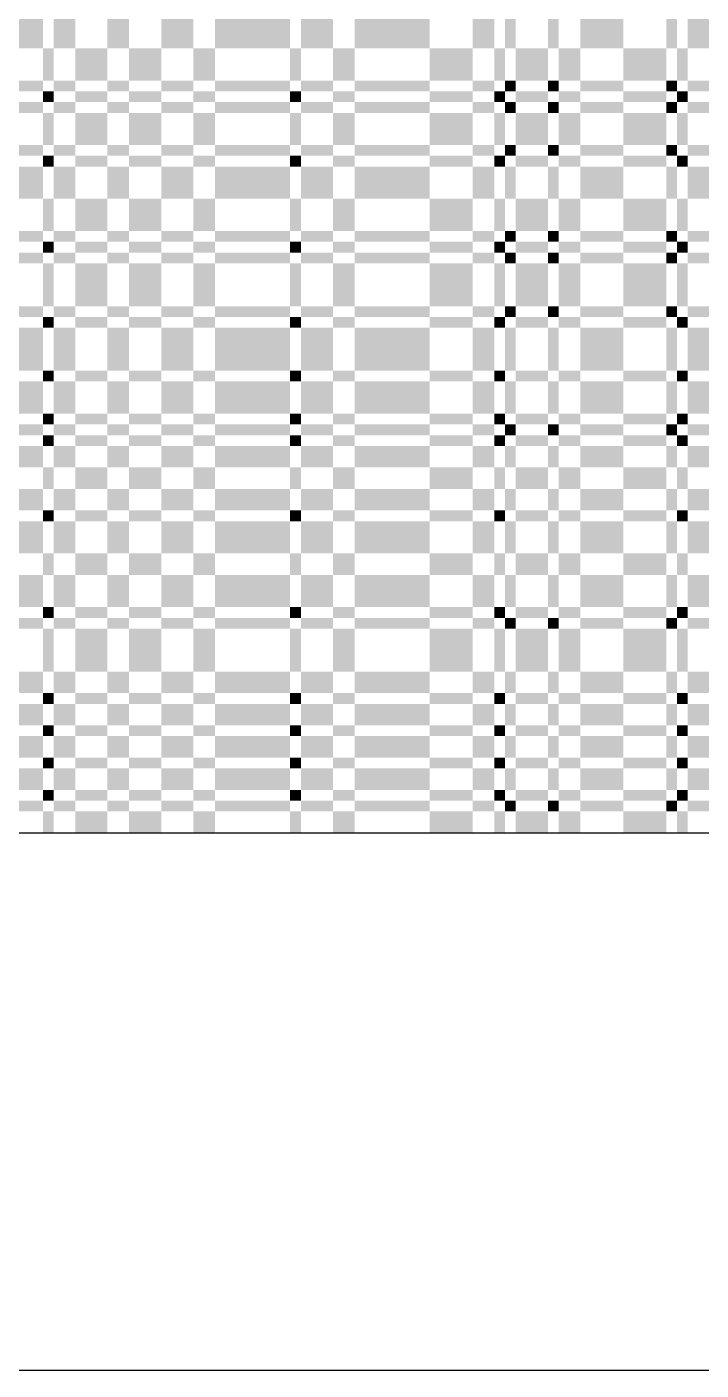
# Model space of a CAD drawing. Extents: x 0 to 200, y 0 to 200.
# Drawn here: x 49.8 to 74.9, y 0 to 50 of the extents above; entities that cross this region are included whole.
import ezdxf

# ---------------------------------------------------------------- set-up
doc = ezdxf.new("R2010")
doc.units = 0

msp = doc.modelspace()

# ---------------------------------------------------------------- linework, layer by layer
at = {"layer": 'CHROME'}
for points in [[(49.2, 49.2), (50.4, 49.2), (49.2, 50.8), (50.4, 50.8)], [(50.8, 49.2), (51.6, 49.2), (50.8, 50.8), (51.6, 50.8)], [(52.8, 49.2), (53.6, 49.2), (52.8, 50.8), (53.6, 50.8)], [(54.8, 49.2), (56, 49.2), (54.8, 50.8), (56, 50.8)], [(56.8, 49.2), (59.6, 49.2), (56.8, 50.8), (59.6, 50.8)], [(60, 49.2), (61.2, 49.2), (60, 50.8), (61.2, 50.8)], [(62, 49.2), (64.8, 49.2), (62, 50.8), (64.8, 50.8)], [(66.4, 49.2), (67.2, 49.2), (66.4, 50.8), (67.2, 50.8)], [(67.6, 49.2), (68, 49.2), (67.6, 50.8), (68, 50.8)], [(69.2, 49.2), (69.6, 49.2), (69.2, 50.8), (69.6, 50.8)], [(70.4, 49.2), (72, 49.2), (70.4, 50.8), (72, 50.8)], [(73.6, 49.2), (74, 49.2), (73.6, 50.8), (74, 50.8)], [(74.4, 49.2), (76, 49.2), (74.4, 50.8), (76, 50.8)], [(50.4, 48), (50.8, 48), (50.4, 49.2), (50.8, 49.2)], [(51.6, 48), (52.8, 48), (51.6, 49.2), (52.8, 49.2)], [(53.6, 48), (54.8, 48), (53.6, 49.2), (54.8, 49.2)], [(56, 48), (56.8, 48), (56, 49.2), (56.8, 49.2)], [(59.6, 48), (60, 48), (59.6, 49.2), (60, 49.2)], [(61.2, 48), (62, 48), (61.2, 49.2), (62, 49.2)], [(64.8, 48), (66.4, 48), (64.8, 49.2), (66.4, 49.2)], [(67.2, 48), (67.6, 48), (67.2, 49.2), (67.6, 49.2)], [(68, 48), (69.2, 48), (68, 49.2), (69.2, 49.2)], [(69.6, 48), (70.4, 48), (69.6, 49.2), (70.4, 49.2)], [(72, 48), (73.6, 48), (72, 49.2), (73.6, 49.2)], [(74, 48), (74.4, 48), (74, 49.2), (74.4, 49.2)], [(49.2, 47.6), (50.4, 47.6), (49.2, 48), (50.4, 48)], [(50.8, 47.6), (51.6, 47.6), (50.8, 48), (51.6, 48)], [(52.8, 47.6), (53.6, 47.6), (52.8, 48), (53.6, 48)], [(54.8, 47.6), (56, 47.6), (54.8, 48), (56, 48)], [(56.8, 47.6), (59.6, 47.6), (56.8, 48), (59.6, 48)], [(60, 47.6), (61.2, 47.6), (60, 48), (61.2, 48)], [(62, 47.6), (64.8, 47.6), (62, 48), (64.8, 48)], [(66.4, 47.6), (67.2, 47.6), (66.4, 48), (67.2, 48)], [(67.6, 47.6), (68, 47.6), (67.6, 48), (68, 48)], [(69.2, 47.6), (69.6, 47.6), (69.2, 48), (69.6, 48)], [(70.4, 47.6), (72, 47.6), (70.4, 48), (72, 48)], [(73.6, 47.6), (74, 47.6), (73.6, 48), (74, 48)], [(74.4, 47.6), (76, 47.6), (74.4, 48), (76, 48)], [(50.4, 47.2), (50.8, 47.2), (50.4, 47.6), (50.8, 47.6)], [(51.6, 47.2), (52.8, 47.2), (51.6, 47.6), (52.8, 47.6)], [(53.6, 47.2), (54.8, 47.2), (53.6, 47.6), (54.8, 47.6)], [(56, 47.2), (56.8, 47.2), (56, 47.6), (56.8, 47.6)], [(59.6, 47.2), (60, 47.2), (59.6, 47.6), (60, 47.6)], [(61.2, 47.2), (62, 47.2), (61.2, 47.6), (62, 47.6)], [(64.8, 47.2), (66.4, 47.2), (64.8, 47.6), (66.4, 47.6)], [(67.2, 47.2), (67.6, 47.2), (67.2, 47.6), (67.6, 47.6)], [(68, 47.2), (69.2, 47.2), (68, 47.6), (69.2, 47.6)], [(69.6, 47.2), (70.4, 47.2), (69.6, 47.6), (70.4, 47.6)], [(72, 47.2), (73.6, 47.2), (72, 47.6), (73.6, 47.6)], [(74, 47.2), (74.4, 47.2), (74, 47.6), (74.4, 47.6)], [(49.2, 46.8), (50.4, 46.8), (49.2, 47.2), (50.4, 47.2)], [(50.8, 46.8), (51.6, 46.8), (50.8, 47.2), (51.6, 47.2)], [(52.8, 46.8), (53.6, 46.8), (52.8, 47.2), (53.6, 47.2)], [(54.8, 46.8), (56, 46.8), (54.8, 47.2), (56, 47.2)], [(56.8, 46.8), (59.6, 46.8), (56.8, 47.2), (59.6, 47.2)], [(60, 46.8), (61.2, 46.8), (60, 47.2), (61.2, 47.2)], [(62, 46.8), (64.8, 46.8), (62, 47.2), (64.8, 47.2)], [(66.4, 46.8), (67.2, 46.8), (66.4, 47.2), (67.2, 47.2)], [(67.6, 46.8), (68, 46.8), (67.6, 47.2), (68, 47.2)], [(69.2, 46.8), (69.6, 46.8), (69.2, 47.2), (69.6, 47.2)], [(70.4, 46.8), (72, 46.8), (70.4, 47.2), (72, 47.2)], [(73.6, 46.8), (74, 46.8), (73.6, 47.2), (74, 47.2)], [(74.4, 46.8), (76, 46.8), (74.4, 47.2), (76, 47.2)], [(50.4, 45.6), (50.8, 45.6), (50.4, 46.8), (50.8, 46.8)], [(51.6, 45.6), (52.8, 45.6), (51.6, 46.8), (52.8, 46.8)], [(53.6, 45.6), (54.8, 45.6), (53.6, 46.8), (54.8, 46.8)], [(56, 45.6), (56.8, 45.6), (56, 46.8), (56.8, 46.8)], [(59.6, 45.6), (60, 45.6), (59.6, 46.8), (60, 46.8)], [(61.2, 45.6), (62, 45.6), (61.2, 46.8), (62, 46.8)], [(64.8, 45.6), (66.4, 45.6), (64.8, 46.8), (66.4, 46.8)], [(67.2, 45.6), (67.6, 45.6), (67.2, 46.8), (67.6, 46.8)], [(68, 45.6), (69.2, 45.6), (68, 46.8), (69.2, 46.8)], [(69.6, 45.6), (70.4, 45.6), (69.6, 46.8), (70.4, 46.8)], [(72, 45.6), (73.6, 45.6), (72, 46.8), (73.6, 46.8)], [(74, 45.6), (74.4, 45.6), (74, 46.8), (74.4, 46.8)], [(49.2, 45.2), (50.4, 45.2), (49.2, 45.6), (50.4, 45.6)], [(50.8, 45.2), (51.6, 45.2), (50.8, 45.6), (51.6, 45.6)], [(52.8, 45.2), (53.6, 45.2), (52.8, 45.6), (53.6, 45.6)], [(54.8, 45.2), (56, 45.2), (54.8, 45.6), (56, 45.6)], [(56.8, 45.2), (59.6, 45.2), (56.8, 45.6), (59.6, 45.6)], [(60, 45.2), (61.2, 45.2), (60, 45.6), (61.2, 45.6)], [(62, 45.2), (64.8, 45.2), (62, 45.6), (64.8, 45.6)], [(66.4, 45.2), (67.2, 45.2), (66.4, 45.6), (67.2, 45.6)], [(67.6, 45.2), (68, 45.2), (67.6, 45.6), (68, 45.6)], [(69.2, 45.2), (69.6, 45.2), (69.2, 45.6), (69.6, 45.6)], [(70.4, 45.2), (72, 45.2), (70.4, 45.6), (72, 45.6)], [(73.6, 45.2), (74, 45.2), (73.6, 45.6), (74, 45.6)], [(74.4, 45.2), (76, 45.2), (74.4, 45.6), (76, 45.6)], [(50.4, 44.8), (50.8, 44.8), (50.4, 45.2), (50.8, 45.2)], [(51.6, 44.8), (52.8, 44.8), (51.6, 45.2), (52.8, 45.2)], [(53.6, 44.8), (54.8, 44.8), (53.6, 45.2), (54.8, 45.2)], [(56, 44.8), (56.8, 44.8), (56, 45.2), (56.8, 45.2)], [(59.6, 44.8), (60, 44.8), (59.6, 45.2), (60, 45.2)], [(61.2, 44.8), (62, 44.8), (61.2, 45.2), (62, 45.2)], [(64.8, 44.8), (66.4, 44.8), (64.8, 45.2), (66.4, 45.2)], [(67.2, 44.8), (67.6, 44.8), (67.2, 45.2), (67.6, 45.2)], [(68, 44.8), (69.2, 44.8), (68, 45.2), (69.2, 45.2)], [(69.6, 44.8), (70.4, 44.8), (69.6, 45.2), (70.4, 45.2)], [(72, 44.8), (73.6, 44.8), (72, 45.2), (73.6, 45.2)], [(74, 44.8), (74.4, 44.8), (74, 45.2), (74.4, 45.2)], [(49.2, 43.6), (50.4, 43.6), (49.2, 44.8), (50.4, 44.8)], [(50.8, 43.6), (51.6, 43.6), (50.8, 44.8), (51.6, 44.8)], [(52.8, 43.6), (53.6, 43.6), (52.8, 44.8), (53.6, 44.8)], [(54.8, 43.6), (56, 43.6), (54.8, 44.8), (56, 44.8)], [(56.8, 43.6), (59.6, 43.6), (56.8, 44.8), (59.6, 44.8)], [(60, 43.6), (61.2, 43.6), (60, 44.8), (61.2, 44.8)], [(62, 43.6), (64.8, 43.6), (62, 44.8), (64.8, 44.8)], [(66.4, 43.6), (67.2, 43.6), (66.4, 44.8), (67.2, 44.8)], [(67.6, 43.6), (68, 43.6), (67.6, 44.8), (68, 44.8)], [(69.2, 43.6), (69.6, 43.6), (69.2, 44.8), (69.6, 44.8)], [(70.4, 43.6), (72, 43.6), (70.4, 44.8), (72, 44.8)], [(73.6, 43.6), (74, 43.6), (73.6, 44.8), (74, 44.8)], [(74.4, 43.6), (76, 43.6), (74.4, 44.8), (76, 44.8)], [(50.4, 42.4), (50.8, 42.4), (50.4, 43.6), (50.8, 43.6)], [(51.6, 42.4), (52.8, 42.4), (51.6, 43.6), (52.8, 43.6)], [(53.6, 42.4), (54.8, 42.4), (53.6, 43.6), (54.8, 43.6)], [(56, 42.4), (56.8, 42.4), (56, 43.6), (56.8, 43.6)], [(59.6, 42.4), (60, 42.4), (59.6, 43.6), (60, 43.6)], [(61.2, 42.4), (62, 42.4), (61.2, 43.6), (62, 43.6)], [(64.8, 42.4), (66.4, 42.4), (64.8, 43.6), (66.4, 43.6)], [(67.2, 42.4), (67.6, 42.4), (67.2, 43.6), (67.6, 43.6)], [(68, 42.4), (69.2, 42.4), (68, 43.6), (69.2, 43.6)], [(69.6, 42.4), (70.4, 42.4), (69.6, 43.6), (70.4, 43.6)], [(72, 42.4), (73.6, 42.4), (72, 43.6), (73.6, 43.6)], [(74, 42.4), (74.4, 42.4), (74, 43.6), (74.4, 43.6)], [(49.2, 42), (50.4, 42), (49.2, 42.4), (50.4, 42.4)], [(50.4, 41.6), (50.8, 41.6), (50.4, 42), (50.8, 42)], [(50.8, 42), (51.6, 42), (50.8, 42.4), (51.6, 42.4)], [(51.6, 41.6), (52.8, 41.6), (51.6, 42), (52.8, 42)], [(52.8, 42), (53.6, 42), (52.8, 42.4), (53.6, 42.4)], [(53.6, 41.6), (54.8, 41.6), (53.6, 42), (54.8, 42)], [(54.8, 42), (56, 42), (54.8, 42.4), (56, 42.4)], [(56, 41.6), (56.8, 41.6), (56, 42), (56.8, 42)], [(56.8, 42), (59.6, 42), (56.8, 42.4), (59.6, 42.4)], [(59.6, 41.6), (60, 41.6), (59.6, 42), (60, 42)], [(60, 42), (61.2, 42), (60, 42.4), (61.2, 42.4)], [(61.2, 41.6), (62, 41.6), (61.2, 42), (62, 42)], [(62, 42), (64.8, 42), (62, 42.4), (64.8, 42.4)], [(64.8, 41.6), (66.4, 41.6), (64.8, 42), (66.4, 42)], [(66.4, 42), (67.2, 42), (66.4, 42.4), (67.2, 42.4)], [(67.2, 41.6), (67.6, 41.6), (67.2, 42), (67.6, 42)], [(67.6, 42), (68, 42), (67.6, 42.4), (68, 42.4)], [(68, 41.6), (69.2, 41.6), (68, 42), (69.2, 42)], [(69.2, 42), (69.6, 42), (69.2, 42.4), (69.6, 42.4)], [(69.6, 41.6), (70.4, 41.6), (69.6, 42), (70.4, 42)], [(70.4, 42), (72, 42), (70.4, 42.4), (72, 42.4)], [(72, 41.6), (73.6, 41.6), (72, 42), (73.6, 42)], [(73.6, 42), (74, 42), (73.6, 42.4), (74, 42.4)], [(74, 41.6), (74.4, 41.6), (74, 42), (74.4, 42)], [(74.4, 42), (76, 42), (74.4, 42.4), (76, 42.4)], [(49.2, 41.2), (50.4, 41.2), (49.2, 41.6), (50.4, 41.6)], [(50.8, 41.2), (51.6, 41.2), (50.8, 41.6), (51.6, 41.6)], [(52.8, 41.2), (53.6, 41.2), (52.8, 41.6), (53.6, 41.6)], [(54.8, 41.2), (56, 41.2), (54.8, 41.6), (56, 41.6)], [(56.8, 41.2), (59.6, 41.2), (56.8, 41.6), (59.6, 41.6)], [(60, 41.2), (61.2, 41.2), (60, 41.6), (61.2, 41.6)], [(62, 41.2), (64.8, 41.2), (62, 41.6), (64.8, 41.6)], [(66.4, 41.2), (67.2, 41.2), (66.4, 41.6), (67.2, 41.6)], [(67.6, 41.2), (68, 41.2), (67.6, 41.6), (68, 41.6)], [(69.2, 41.2), (69.6, 41.2), (69.2, 41.6), (69.6, 41.6)], [(70.4, 41.2), (72, 41.2), (70.4, 41.6), (72, 41.6)], [(73.6, 41.2), (74, 41.2), (73.6, 41.6), (74, 41.6)], [(74.4, 41.2), (76, 41.2), (74.4, 41.6), (76, 41.6)], [(50.4, 39.6), (50.8, 39.6), (50.4, 41.2), (50.8, 41.2)], [(51.6, 39.6), (52.8, 39.6), (51.6, 41.2), (52.8, 41.2)], [(53.6, 39.6), (54.8, 39.6), (53.6, 41.2), (54.8, 41.2)], [(56, 39.6), (56.8, 39.6), (56, 41.2), (56.8, 41.2)], [(59.6, 39.6), (60, 39.6), (59.6, 41.2), (60, 41.2)], [(61.2, 39.6), (62, 39.6), (61.2, 41.2), (62, 41.2)], [(64.8, 39.6), (66.4, 39.6), (64.8, 41.2), (66.4, 41.2)], [(67.2, 39.6), (67.6, 39.6), (67.2, 41.2), (67.6, 41.2)], [(68, 39.6), (69.2, 39.6), (68, 41.2), (69.2, 41.2)], [(69.6, 39.6), (70.4, 39.6), (69.6, 41.2), (70.4, 41.2)], [(72, 39.6), (73.6, 39.6), (72, 41.2), (73.6, 41.2)], [(74, 39.6), (74.4, 39.6), (74, 41.2), (74.4, 41.2)], [(49.2, 39.2), (50.4, 39.2), (49.2, 39.6), (50.4, 39.6)], [(50.8, 39.2), (51.6, 39.2), (50.8, 39.6), (51.6, 39.6)], [(52.8, 39.2), (53.6, 39.2), (52.8, 39.6), (53.6, 39.6)], [(54.8, 39.2), (56, 39.2), (54.8, 39.6), (56, 39.6)], [(56.8, 39.2), (59.6, 39.2), (56.8, 39.6), (59.6, 39.6)], [(60, 39.2), (61.2, 39.2), (60, 39.6), (61.2, 39.6)], [(62, 39.2), (64.8, 39.2), (62, 39.6), (64.8, 39.6)], [(66.4, 39.2), (67.2, 39.2), (66.4, 39.6), (67.2, 39.6)], [(67.6, 39.2), (68, 39.2), (67.6, 39.6), (68, 39.6)], [(69.2, 39.2), (69.6, 39.2), (69.2, 39.6), (69.6, 39.6)], [(70.4, 39.2), (72, 39.2), (70.4, 39.6), (72, 39.6)], [(73.6, 39.2), (74, 39.2), (73.6, 39.6), (74, 39.6)], [(74.4, 39.2), (76, 39.2), (74.4, 39.6), (76, 39.6)], [(50.4, 38.8), (50.8, 38.8), (50.4, 39.2), (50.8, 39.2)], [(51.6, 38.8), (52.8, 38.8), (51.6, 39.2), (52.8, 39.2)], [(53.6, 38.8), (54.8, 38.8), (53.6, 39.2), (54.8, 39.2)], [(56, 38.8), (56.8, 38.8), (56, 39.2), (56.8, 39.2)], [(59.6, 38.8), (60, 38.8), (59.6, 39.2), (60, 39.2)], [(61.2, 38.8), (62, 38.8), (61.2, 39.2), (62, 39.2)], [(64.8, 38.8), (66.4, 38.8), (64.8, 39.2), (66.4, 39.2)], [(67.2, 38.8), (67.6, 38.8), (67.2, 39.2), (67.6, 39.2)], [(68, 38.8), (69.2, 38.8), (68, 39.2), (69.2, 39.2)], [(69.6, 38.8), (70.4, 38.8), (69.6, 39.2), (70.4, 39.2)], [(72, 38.8), (73.6, 38.8), (72, 39.2), (73.6, 39.2)], [(74, 38.8), (74.4, 38.8), (74, 39.2), (74.4, 39.2)], [(49.2, 37.2), (50.4, 37.2), (49.2, 38.8), (50.4, 38.8)], [(50.8, 37.2), (51.6, 37.2), (50.8, 38.8), (51.6, 38.8)], [(52.8, 37.2), (53.6, 37.2), (52.8, 38.8), (53.6, 38.8)], [(54.8, 37.2), (56, 37.2), (54.8, 38.8), (56, 38.8)], [(56.8, 37.2), (59.6, 37.2), (56.8, 38.8), (59.6, 38.8)], [(60, 37.2), (61.2, 37.2), (60, 38.8), (61.2, 38.8)], [(62, 37.2), (64.8, 37.2), (62, 38.8), (64.8, 38.8)], [(66.4, 37.2), (67.2, 37.2), (66.4, 38.8), (67.2, 38.8)], [(67.6, 37.2), (68, 37.2), (67.6, 38.8), (68, 38.8)], [(69.2, 37.2), (69.6, 37.2), (69.2, 38.8), (69.6, 38.8)], [(70.4, 37.2), (72, 37.2), (70.4, 38.8), (72, 38.8)], [(73.6, 37.2), (74, 37.2), (73.6, 38.8), (74, 38.8)], [(74.4, 37.2), (76, 37.2), (74.4, 38.8), (76, 38.8)], [(50.4, 36.8), (50.8, 36.8), (50.4, 37.2), (50.8, 37.2)], [(51.6, 36.8), (52.8, 36.8), (51.6, 37.2), (52.8, 37.2)], [(53.6, 36.8), (54.8, 36.8), (53.6, 37.2), (54.8, 37.2)], [(56, 36.8), (56.8, 36.8), (56, 37.2), (56.8, 37.2)], [(59.6, 36.8), (60, 36.8), (59.6, 37.2), (60, 37.2)], [(61.2, 36.8), (62, 36.8), (61.2, 37.2), (62, 37.2)], [(64.8, 36.8), (66.4, 36.8), (64.8, 37.2), (66.4, 37.2)], [(67.2, 36.8), (67.6, 36.8), (67.2, 37.2), (67.6, 37.2)], [(68, 36.8), (69.2, 36.8), (68, 37.2), (69.2, 37.2)], [(69.6, 36.8), (70.4, 36.8), (69.6, 37.2), (70.4, 37.2)], [(72, 36.8), (73.6, 36.8), (72, 37.2), (73.6, 37.2)], [(74, 36.8), (74.4, 36.8), (74, 37.2), (74.4, 37.2)], [(49.2, 35.6), (50.4, 35.6), (49.2, 36.8), (50.4, 36.8)], [(50.8, 35.6), (51.6, 35.6), (50.8, 36.8), (51.6, 36.8)], [(52.8, 35.6), (53.6, 35.6), (52.8, 36.8), (53.6, 36.8)], [(54.8, 35.6), (56, 35.6), (54.8, 36.8), (56, 36.8)], [(56.8, 35.6), (59.6, 35.6), (56.8, 36.8), (59.6, 36.8)], [(60, 35.6), (61.2, 35.6), (60, 36.8), (61.2, 36.8)], [(62, 35.6), (64.8, 35.6), (62, 36.8), (64.8, 36.8)], [(66.4, 35.6), (67.2, 35.6), (66.4, 36.8), (67.2, 36.8)], [(67.6, 35.6), (68, 35.6), (67.6, 36.8), (68, 36.8)], [(69.2, 35.6), (69.6, 35.6), (69.2, 36.8), (69.6, 36.8)], [(70.4, 35.6), (72, 35.6), (70.4, 36.8), (72, 36.8)], [(73.6, 35.6), (74, 35.6), (73.6, 36.8), (74, 36.8)], [(74.4, 35.6), (76, 35.6), (74.4, 36.8), (76, 36.8)], [(50.4, 35.2), (50.8, 35.2), (50.4, 35.6), (50.8, 35.6)], [(51.6, 35.2), (52.8, 35.2), (51.6, 35.6), (52.8, 35.6)], [(53.6, 35.2), (54.8, 35.2), (53.6, 35.6), (54.8, 35.6)], [(56, 35.2), (56.8, 35.2), (56, 35.6), (56.8, 35.6)], [(59.6, 35.2), (60, 35.2), (59.6, 35.6), (60, 35.6)], [(61.2, 35.2), (62, 35.2), (61.2, 35.6), (62, 35.6)], [(64.8, 35.2), (66.4, 35.2), (64.8, 35.6), (66.4, 35.6)], [(67.2, 35.2), (67.6, 35.2), (67.2, 35.6), (67.6, 35.6)], [(68, 35.2), (69.2, 35.2), (68, 35.6), (69.2, 35.6)], [(69.6, 35.2), (70.4, 35.2), (69.6, 35.6), (70.4, 35.6)], [(72, 35.2), (73.6, 35.2), (72, 35.6), (73.6, 35.6)], [(74, 35.2), (74.4, 35.2), (74, 35.6), (74.4, 35.6)], [(49.2, 34.8), (50.4, 34.8), (49.2, 35.2), (50.4, 35.2)], [(50.8, 34.8), (51.6, 34.8), (50.8, 35.2), (51.6, 35.2)], [(52.8, 34.8), (53.6, 34.8), (52.8, 35.2), (53.6, 35.2)], [(54.8, 34.8), (56, 34.8), (54.8, 35.2), (56, 35.2)], [(56.8, 34.8), (59.6, 34.8), (56.8, 35.2), (59.6, 35.2)], [(60, 34.8), (61.2, 34.8), (60, 35.2), (61.2, 35.2)], [(62, 34.8), (64.8, 34.8), (62, 35.2), (64.8, 35.2)], [(66.4, 34.8), (67.2, 34.8), (66.4, 35.2), (67.2, 35.2)], [(67.6, 34.8), (68, 34.8), (67.6, 35.2), (68, 35.2)], [(69.2, 34.8), (69.6, 34.8), (69.2, 35.2), (69.6, 35.2)], [(70.4, 34.8), (72, 34.8), (70.4, 35.2), (72, 35.2)], [(73.6, 34.8), (74, 34.8), (73.6, 35.2), (74, 35.2)], [(74.4, 34.8), (76, 34.8), (74.4, 35.2), (76, 35.2)], [(50.4, 34.4), (50.8, 34.4), (50.4, 34.8), (50.8, 34.8)], [(51.6, 34.4), (52.8, 34.4), (51.6, 34.8), (52.8, 34.8)], [(53.6, 34.4), (54.8, 34.4), (53.6, 34.8), (54.8, 34.8)], [(56, 34.4), (56.8, 34.4), (56, 34.8), (56.8, 34.8)], [(59.6, 34.4), (60, 34.4), (59.6, 34.8), (60, 34.8)], [(61.2, 34.4), (62, 34.4), (61.2, 34.8), (62, 34.8)], [(64.8, 34.4), (66.4, 34.4), (64.8, 34.8), (66.4, 34.8)], [(67.2, 34.4), (67.6, 34.4), (67.2, 34.8), (67.6, 34.8)], [(68, 34.4), (69.2, 34.4), (68, 34.8), (69.2, 34.8)], [(69.6, 34.4), (70.4, 34.4), (69.6, 34.8), (70.4, 34.8)], [(72, 34.4), (73.6, 34.4), (72, 34.8), (73.6, 34.8)], [(74, 34.4), (74.4, 34.4), (74, 34.8), (74.4, 34.8)], [(49.2, 33.6), (50.4, 33.6), (49.2, 34.4), (50.4, 34.4)], [(50.8, 33.6), (51.6, 33.6), (50.8, 34.4), (51.6, 34.4)], [(52.8, 33.6), (53.6, 33.6), (52.8, 34.4), (53.6, 34.4)], [(54.8, 33.6), (56, 33.6), (54.8, 34.4), (56, 34.4)], [(56.8, 33.6), (59.6, 33.6), (56.8, 34.4), (59.6, 34.4)], [(60, 33.6), (61.2, 33.6), (60, 34.4), (61.2, 34.4)], [(62, 33.6), (64.8, 33.6), (62, 34.4), (64.8, 34.4)], [(66.4, 33.6), (67.2, 33.6), (66.4, 34.4), (67.2, 34.4)], [(67.6, 33.6), (68, 33.6), (67.6, 34.4), (68, 34.4)], [(69.2, 33.6), (69.6, 33.6), (69.2, 34.4), (69.6, 34.4)], [(70.4, 33.6), (72, 33.6), (70.4, 34.4), (72, 34.4)], [(73.6, 33.6), (74, 33.6), (73.6, 34.4), (74, 34.4)], [(74.4, 33.6), (76, 33.6), (74.4, 34.4), (76, 34.4)], [(50.4, 32.8), (50.8, 32.8), (50.4, 33.6), (50.8, 33.6)], [(51.6, 32.8), (52.8, 32.8), (51.6, 33.6), (52.8, 33.6)], [(53.6, 32.8), (54.8, 32.8), (53.6, 33.6), (54.8, 33.6)], [(56, 32.8), (56.8, 32.8), (56, 33.6), (56.8, 33.6)], [(59.6, 32.8), (60, 32.8), (59.6, 33.6), (60, 33.6)], [(61.2, 32.8), (62, 32.8), (61.2, 33.6), (62, 33.6)], [(64.8, 32.8), (66.4, 32.8), (64.8, 33.6), (66.4, 33.6)], [(67.2, 32.8), (67.6, 32.8), (67.2, 33.6), (67.6, 33.6)], [(68, 32.8), (69.2, 32.8), (68, 33.6), (69.2, 33.6)], [(69.6, 32.8), (70.4, 32.8), (69.6, 33.6), (70.4, 33.6)], [(72, 32.8), (73.6, 32.8), (72, 33.6), (73.6, 33.6)], [(74, 32.8), (74.4, 32.8), (74, 33.6), (74.4, 33.6)], [(49.2, 32), (50.4, 32), (49.2, 32.8), (50.4, 32.8)], [(50.8, 32), (51.6, 32), (50.8, 32.8), (51.6, 32.8)], [(52.8, 32), (53.6, 32), (52.8, 32.8), (53.6, 32.8)], [(54.8, 32), (56, 32), (54.8, 32.8), (56, 32.8)], [(56.8, 32), (59.6, 32), (56.8, 32.8), (59.6, 32.8)], [(60, 32), (61.2, 32), (60, 32.8), (61.2, 32.8)], [(62, 32), (64.8, 32), (62, 32.8), (64.8, 32.8)], [(66.4, 32), (67.2, 32), (66.4, 32.8), (67.2, 32.8)], [(67.6, 32), (68, 32), (67.6, 32.8), (68, 32.8)], [(69.2, 32), (69.6, 32), (69.2, 32.8), (69.6, 32.8)], [(70.4, 32), (72, 32), (70.4, 32.8), (72, 32.8)], [(73.6, 32), (74, 32), (73.6, 32.8), (74, 32.8)], [(74.4, 32), (76, 32), (74.4, 32.8), (76, 32.8)], [(50.4, 31.6), (50.8, 31.6), (50.4, 32), (50.8, 32)], [(51.6, 31.6), (52.8, 31.6), (51.6, 32), (52.8, 32)], [(53.6, 31.6), (54.8, 31.6), (53.6, 32), (54.8, 32)], [(56, 31.6), (56.8, 31.6), (56, 32), (56.8, 32)], [(59.6, 31.6), (60, 31.6), (59.6, 32), (60, 32)], [(61.2, 31.6), (62, 31.6), (61.2, 32), (62, 32)], [(64.8, 31.6), (66.4, 31.6), (64.8, 32), (66.4, 32)], [(67.2, 31.6), (67.6, 31.6), (67.2, 32), (67.6, 32)], [(68, 31.6), (69.2, 31.6), (68, 32), (69.2, 32)], [(69.6, 31.6), (70.4, 31.6), (69.6, 32), (70.4, 32)], [(72, 31.6), (73.6, 31.6), (72, 32), (73.6, 32)], [(74, 31.6), (74.4, 31.6), (74, 32), (74.4, 32)], [(49.2, 30.4), (50.4, 30.4), (49.2, 31.6), (50.4, 31.6)], [(50.8, 30.4), (51.6, 30.4), (50.8, 31.6), (51.6, 31.6)], [(52.8, 30.4), (53.6, 30.4), (52.8, 31.6), (53.6, 31.6)], [(54.8, 30.4), (56, 30.4), (54.8, 31.6), (56, 31.6)], [(56.8, 30.4), (59.6, 30.4), (56.8, 31.6), (59.6, 31.6)], [(60, 30.4), (61.2, 30.4), (60, 31.6), (61.2, 31.6)], [(62, 30.4), (64.8, 30.4), (62, 31.6), (64.8, 31.6)], [(66.4, 30.4), (67.2, 30.4), (66.4, 31.6), (67.2, 31.6)], [(67.6, 30.4), (68, 30.4), (67.6, 31.6), (68, 31.6)], [(69.2, 30.4), (69.6, 30.4), (69.2, 31.6), (69.6, 31.6)], [(70.4, 30.4), (72, 30.4), (70.4, 31.6), (72, 31.6)], [(73.6, 30.4), (74, 30.4), (73.6, 31.6), (74, 31.6)], [(74.4, 30.4), (76, 30.4), (74.4, 31.6), (76, 31.6)], [(50.4, 29.6), (50.8, 29.6), (50.4, 30.4), (50.8, 30.4)], [(51.6, 29.6), (52.8, 29.6), (51.6, 30.4), (52.8, 30.4)], [(53.6, 29.6), (54.8, 29.6), (53.6, 30.4), (54.8, 30.4)], [(56, 29.6), (56.8, 29.6), (56, 30.4), (56.8, 30.4)], [(59.6, 29.6), (60, 29.6), (59.6, 30.4), (60, 30.4)], [(61.2, 29.6), (62, 29.6), (61.2, 30.4), (62, 30.4)], [(64.8, 29.6), (66.4, 29.6), (64.8, 30.4), (66.4, 30.4)], [(67.2, 29.6), (67.6, 29.6), (67.2, 30.4), (67.6, 30.4)], [(68, 29.6), (69.2, 29.6), (68, 30.4), (69.2, 30.4)], [(69.6, 29.6), (70.4, 29.6), (69.6, 30.4), (70.4, 30.4)], [(72, 29.6), (73.6, 29.6), (72, 30.4), (73.6, 30.4)], [(74, 29.6), (74.4, 29.6), (74, 30.4), (74.4, 30.4)], [(49.2, 28.4), (50.4, 28.4), (49.2, 29.6), (50.4, 29.6)], [(50.8, 28.4), (51.6, 28.4), (50.8, 29.6), (51.6, 29.6)], [(52.8, 28.4), (53.6, 28.4), (52.8, 29.6), (53.6, 29.6)], [(54.8, 28.4), (56, 28.4), (54.8, 29.6), (56, 29.6)], [(56.8, 28.4), (59.6, 28.4), (56.8, 29.6), (59.6, 29.6)], [(60, 28.4), (61.2, 28.4), (60, 29.6), (61.2, 29.6)], [(62, 28.4), (64.8, 28.4), (62, 29.6), (64.8, 29.6)], [(66.4, 28.4), (67.2, 28.4), (66.4, 29.6), (67.2, 29.6)], [(67.6, 28.4), (68, 28.4), (67.6, 29.6), (68, 29.6)], [(69.2, 28.4), (69.6, 28.4), (69.2, 29.6), (69.6, 29.6)], [(70.4, 28.4), (72, 28.4), (70.4, 29.6), (72, 29.6)], [(73.6, 28.4), (74, 28.4), (73.6, 29.6), (74, 29.6)], [(74.4, 28.4), (76, 28.4), (74.4, 29.6), (76, 29.6)], [(49.2, 27.6), (50.4, 27.6), (49.2, 28), (50.4, 28)], [(50.4, 28), (50.8, 28), (50.4, 28.4), (50.8, 28.4)], [(50.8, 27.6), (51.6, 27.6), (50.8, 28), (51.6, 28)], [(51.6, 28), (52.8, 28), (51.6, 28.4), (52.8, 28.4)], [(52.8, 27.6), (53.6, 27.6), (52.8, 28), (53.6, 28)], [(53.6, 28), (54.8, 28), (53.6, 28.4), (54.8, 28.4)], [(54.8, 27.6), (56, 27.6), (54.8, 28), (56, 28)], [(56, 28), (56.8, 28), (56, 28.4), (56.8, 28.4)], [(56.8, 27.6), (59.6, 27.6), (56.8, 28), (59.6, 28)], [(59.6, 28), (60, 28), (59.6, 28.4), (60, 28.4)], [(60, 27.6), (61.2, 27.6), (60, 28), (61.2, 28)], [(61.2, 28), (62, 28), (61.2, 28.4), (62, 28.4)], [(62, 27.6), (64.8, 27.6), (62, 28), (64.8, 28)], [(64.8, 28), (66.4, 28), (64.8, 28.4), (66.4, 28.4)], [(66.4, 27.6), (67.2, 27.6), (66.4, 28), (67.2, 28)], [(67.2, 28), (67.6, 28), (67.2, 28.4), (67.6, 28.4)], [(67.6, 27.6), (68, 27.6), (67.6, 28), (68, 28)], [(68, 28), (69.2, 28), (68, 28.4), (69.2, 28.4)], [(69.2, 27.6), (69.6, 27.6), (69.2, 28), (69.6, 28)], [(69.6, 28), (70.4, 28), (69.6, 28.4), (70.4, 28.4)], [(70.4, 27.6), (72, 27.6), (70.4, 28), (72, 28)], [(72, 28), (73.6, 28), (72, 28.4), (73.6, 28.4)], [(73.6, 27.6), (74, 27.6), (73.6, 28), (74, 28)], [(74, 28), (74.4, 28), (74, 28.4), (74.4, 28.4)], [(74.4, 27.6), (76, 27.6), (74.4, 28), (76, 28)], [(50.4, 26), (50.8, 26), (50.4, 27.6), (50.8, 27.6)], [(51.6, 26), (52.8, 26), (51.6, 27.6), (52.8, 27.6)], [(53.6, 26), (54.8, 26), (53.6, 27.6), (54.8, 27.6)], [(56, 26), (56.8, 26), (56, 27.6), (56.8, 27.6)], [(59.6, 26), (60, 26), (59.6, 27.6), (60, 27.6)], [(61.2, 26), (62, 26), (61.2, 27.6), (62, 27.6)], [(64.8, 26), (66.4, 26), (64.8, 27.6), (66.4, 27.6)], [(67.2, 26), (67.6, 26), (67.2, 27.6), (67.6, 27.6)], [(68, 26), (69.2, 26), (68, 27.6), (69.2, 27.6)], [(69.6, 26), (70.4, 26), (69.6, 27.6), (70.4, 27.6)], [(72, 26), (73.6, 26), (72, 27.6), (73.6, 27.6)], [(74, 26), (74.4, 26), (74, 27.6), (74.4, 27.6)], [(49.2, 25.2), (50.4, 25.2), (49.2, 26), (50.4, 26)], [(50.8, 25.2), (51.6, 25.2), (50.8, 26), (51.6, 26)], [(52.8, 25.2), (53.6, 25.2), (52.8, 26), (53.6, 26)], [(54.8, 25.2), (56, 25.2), (54.8, 26), (56, 26)], [(56.8, 25.2), (59.6, 25.2), (56.8, 26), (59.6, 26)], [(60, 25.2), (61.2, 25.2), (60, 26), (61.2, 26)], [(62, 25.2), (64.8, 25.2), (62, 26), (64.8, 26)], [(66.4, 25.2), (67.2, 25.2), (66.4, 26), (67.2, 26)], [(67.6, 25.2), (68, 25.2), (67.6, 26), (68, 26)], [(69.2, 25.2), (69.6, 25.2), (69.2, 26), (69.6, 26)], [(70.4, 25.2), (72, 25.2), (70.4, 26), (72, 26)], [(73.6, 25.2), (74, 25.2), (73.6, 26), (74, 26)], [(74.4, 25.2), (76, 25.2), (74.4, 26), (76, 26)], [(50.4, 24.8), (50.8, 24.8), (50.4, 25.2), (50.8, 25.2)], [(51.6, 24.8), (52.8, 24.8), (51.6, 25.2), (52.8, 25.2)], [(53.6, 24.8), (54.8, 24.8), (53.6, 25.2), (54.8, 25.2)], [(56, 24.8), (56.8, 24.8), (56, 25.2), (56.8, 25.2)], [(59.6, 24.8), (60, 24.8), (59.6, 25.2), (60, 25.2)], [(61.2, 24.8), (62, 24.8), (61.2, 25.2), (62, 25.2)], [(64.8, 24.8), (66.4, 24.8), (64.8, 25.2), (66.4, 25.2)], [(67.2, 24.8), (67.6, 24.8), (67.2, 25.2), (67.6, 25.2)], [(68, 24.8), (69.2, 24.8), (68, 25.2), (69.2, 25.2)], [(69.6, 24.8), (70.4, 24.8), (69.6, 25.2), (70.4, 25.2)], [(72, 24.8), (73.6, 24.8), (72, 25.2), (73.6, 25.2)], [(74, 24.8), (74.4, 24.8), (74, 25.2), (74.4, 25.2)], [(49.2, 24), (50.4, 24), (49.2, 24.8), (50.4, 24.8)], [(50.8, 24), (51.6, 24), (50.8, 24.8), (51.6, 24.8)], [(52.8, 24), (53.6, 24), (52.8, 24.8), (53.6, 24.8)], [(54.8, 24), (56, 24), (54.8, 24.8), (56, 24.8)], [(56.8, 24), (59.6, 24), (56.8, 24.8), (59.6, 24.8)], [(60, 24), (61.2, 24), (60, 24.8), (61.2, 24.8)], [(62, 24), (64.8, 24), (62, 24.8), (64.8, 24.8)], [(66.4, 24), (67.2, 24), (66.4, 24.8), (67.2, 24.8)], [(67.6, 24), (68, 24), (67.6, 24.8), (68, 24.8)], [(69.2, 24), (69.6, 24), (69.2, 24.8), (69.6, 24.8)], [(70.4, 24), (72, 24), (70.4, 24.8), (72, 24.8)], [(73.6, 24), (74, 24), (73.6, 24.8), (74, 24.8)], [(74.4, 24), (76, 24), (74.4, 24.8), (76, 24.8)], [(50.4, 23.6), (50.8, 23.6), (50.4, 24), (50.8, 24)], [(51.6, 23.6), (52.8, 23.6), (51.6, 24), (52.8, 24)], [(53.6, 23.6), (54.8, 23.6), (53.6, 24), (54.8, 24)], [(56, 23.6), (56.8, 23.6), (56, 24), (56.8, 24)], [(59.6, 23.6), (60, 23.6), (59.6, 24), (60, 24)], [(61.2, 23.6), (62, 23.6), (61.2, 24), (62, 24)], [(64.8, 23.6), (66.4, 23.6), (64.8, 24), (66.4, 24)], [(67.2, 23.6), (67.6, 23.6), (67.2, 24), (67.6, 24)], [(68, 23.6), (69.2, 23.6), (68, 24), (69.2, 24)], [(69.6, 23.6), (70.4, 23.6), (69.6, 24), (70.4, 24)], [(72, 23.6), (73.6, 23.6), (72, 24), (73.6, 24)], [(74, 23.6), (74.4, 23.6), (74, 24), (74.4, 24)], [(49.2, 22.8), (50.4, 22.8), (49.2, 23.6), (50.4, 23.6)], [(50.8, 22.8), (51.6, 22.8), (50.8, 23.6), (51.6, 23.6)], [(52.8, 22.8), (53.6, 22.8), (52.8, 23.6), (53.6, 23.6)], [(54.8, 22.8), (56, 22.8), (54.8, 23.6), (56, 23.6)], [(56.8, 22.8), (59.6, 22.8), (56.8, 23.6), (59.6, 23.6)], [(60, 22.8), (61.2, 22.8), (60, 23.6), (61.2, 23.6)], [(62, 22.8), (64.8, 22.8), (62, 23.6), (64.8, 23.6)], [(66.4, 22.8), (67.2, 22.8), (66.4, 23.6), (67.2, 23.6)], [(67.6, 22.8), (68, 22.8), (67.6, 23.6), (68, 23.6)], [(69.2, 22.8), (69.6, 22.8), (69.2, 23.6), (69.6, 23.6)], [(70.4, 22.8), (72, 22.8), (70.4, 23.6), (72, 23.6)], [(73.6, 22.8), (74, 22.8), (73.6, 23.6), (74, 23.6)], [(74.4, 22.8), (76, 22.8), (74.4, 23.6), (76, 23.6)], [(50.4, 22.4), (50.8, 22.4), (50.4, 22.8), (50.8, 22.8)], [(51.6, 22.4), (52.8, 22.4), (51.6, 22.8), (52.8, 22.8)], [(53.6, 22.4), (54.8, 22.4), (53.6, 22.8), (54.8, 22.8)], [(56, 22.4), (56.8, 22.4), (56, 22.8), (56.8, 22.8)], [(59.6, 22.4), (60, 22.4), (59.6, 22.8), (60, 22.8)], [(61.2, 22.4), (62, 22.4), (61.2, 22.8), (62, 22.8)], [(64.8, 22.4), (66.4, 22.4), (64.8, 22.8), (66.4, 22.8)], [(67.2, 22.4), (67.6, 22.4), (67.2, 22.8), (67.6, 22.8)], [(68, 22.4), (69.2, 22.4), (68, 22.8), (69.2, 22.8)], [(69.6, 22.4), (70.4, 22.4), (69.6, 22.8), (70.4, 22.8)], [(72, 22.4), (73.6, 22.4), (72, 22.8), (73.6, 22.8)], [(74, 22.4), (74.4, 22.4), (74, 22.8), (74.4, 22.8)], [(49.2, 21.6), (50.4, 21.6), (49.2, 22.4), (50.4, 22.4)], [(50.8, 21.6), (51.6, 21.6), (50.8, 22.4), (51.6, 22.4)], [(52.8, 21.6), (53.6, 21.6), (52.8, 22.4), (53.6, 22.4)], [(54.8, 21.6), (56, 21.6), (54.8, 22.4), (56, 22.4)], [(56.8, 21.6), (59.6, 21.6), (56.8, 22.4), (59.6, 22.4)], [(60, 21.6), (61.2, 21.6), (60, 22.4), (61.2, 22.4)], [(62, 21.6), (64.8, 21.6), (62, 22.4), (64.8, 22.4)], [(66.4, 21.6), (67.2, 21.6), (66.4, 22.4), (67.2, 22.4)], [(67.6, 21.6), (68, 21.6), (67.6, 22.4), (68, 22.4)], [(69.2, 21.6), (69.6, 21.6), (69.2, 22.4), (69.6, 22.4)], [(70.4, 21.6), (72, 21.6), (70.4, 22.4), (72, 22.4)], [(73.6, 21.6), (74, 21.6), (73.6, 22.4), (74, 22.4)], [(74.4, 21.6), (76, 21.6), (74.4, 22.4), (76, 22.4)], [(50.4, 21.2), (50.8, 21.2), (50.4, 21.6), (50.8, 21.6)], [(51.6, 21.2), (52.8, 21.2), (51.6, 21.6), (52.8, 21.6)], [(53.6, 21.2), (54.8, 21.2), (53.6, 21.6), (54.8, 21.6)], [(56, 21.2), (56.8, 21.2), (56, 21.6), (56.8, 21.6)], [(59.6, 21.2), (60, 21.2), (59.6, 21.6), (60, 21.6)], [(61.2, 21.2), (62, 21.2), (61.2, 21.6), (62, 21.6)], [(64.8, 21.2), (66.4, 21.2), (64.8, 21.6), (66.4, 21.6)], [(67.2, 21.2), (67.6, 21.2), (67.2, 21.6), (67.6, 21.6)], [(68, 21.2), (69.2, 21.2), (68, 21.6), (69.2, 21.6)], [(69.6, 21.2), (70.4, 21.2), (69.6, 21.6), (70.4, 21.6)], [(72, 21.2), (73.6, 21.2), (72, 21.6), (73.6, 21.6)], [(74, 21.2), (74.4, 21.2), (74, 21.6), (74.4, 21.6)], [(49.2, 20.8), (50.4, 20.8), (49.2, 21.2), (50.4, 21.2)], [(50.8, 20.8), (51.6, 20.8), (50.8, 21.2), (51.6, 21.2)], [(52.8, 20.8), (53.6, 20.8), (52.8, 21.2), (53.6, 21.2)], [(54.8, 20.8), (56, 20.8), (54.8, 21.2), (56, 21.2)], [(56.8, 20.8), (59.6, 20.8), (56.8, 21.2), (59.6, 21.2)], [(60, 20.8), (61.2, 20.8), (60, 21.2), (61.2, 21.2)], [(62, 20.8), (64.8, 20.8), (62, 21.2), (64.8, 21.2)], [(66.4, 20.8), (67.2, 20.8), (66.4, 21.2), (67.2, 21.2)], [(67.6, 20.8), (68, 20.8), (67.6, 21.2), (68, 21.2)], [(69.2, 20.8), (69.6, 20.8), (69.2, 21.2), (69.6, 21.2)], [(70.4, 20.8), (72, 20.8), (70.4, 21.2), (72, 21.2)], [(73.6, 20.8), (74, 20.8), (73.6, 21.2), (74, 21.2)], [(74.4, 20.8), (76, 20.8), (74.4, 21.2), (76, 21.2)], [(50.4, 20), (50.8, 20), (50.4, 20.8), (50.8, 20.8)], [(51.6, 20), (52.8, 20), (51.6, 20.8), (52.8, 20.8)], [(53.6, 20), (54.8, 20), (53.6, 20.8), (54.8, 20.8)], [(56, 20), (56.8, 20), (56, 20.8), (56.8, 20.8)], [(59.6, 20), (60, 20), (59.6, 20.8), (60, 20.8)], [(61.2, 20), (62, 20), (61.2, 20.8), (62, 20.8)], [(64.8, 20), (66.4, 20), (64.8, 20.8), (66.4, 20.8)], [(67.2, 20), (67.6, 20), (67.2, 20.8), (67.6, 20.8)], [(68, 20), (69.2, 20), (68, 20.8), (69.2, 20.8)], [(69.6, 20), (70.4, 20), (69.6, 20.8), (70.4, 20.8)], [(72, 20), (73.6, 20), (72, 20.8), (73.6, 20.8)], [(74, 20), (74.4, 20), (74, 20.8), (74.4, 20.8)]]:
    msp.add_solid(points, dxfattribs=at)
at = {"layer": 'OUTLINE'}
for p, q in [((20, 20), (180, 20)), ((0, 0), (200, 0))]:
    msp.add_line(p, q, dxfattribs=at)

doc.saveas('drawing.dxf')
